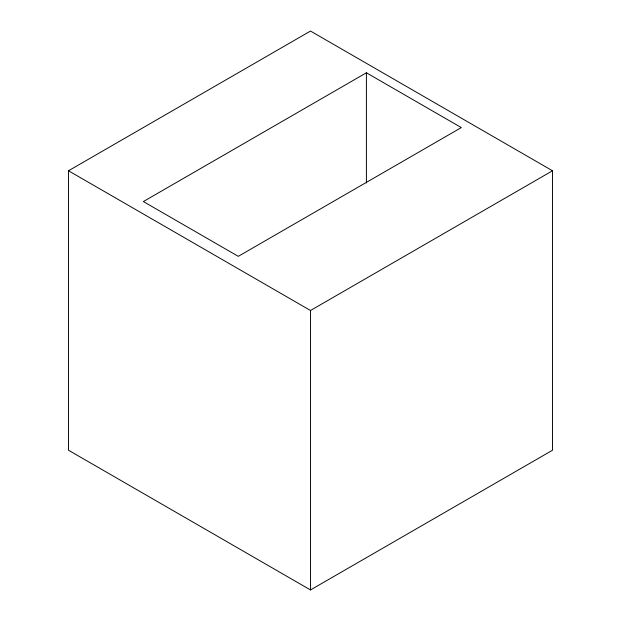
<?xml version="1.0" encoding="UTF-8"?>
<svg xmlns="http://www.w3.org/2000/svg" width="621" height="621" viewBox="0 0 621 621"><rect width="100%" height="100%" fill="white"/><g stroke="black" fill="none" stroke-linecap="round" stroke-linejoin="round"><path stroke-width="0.93" d="M68.489 170.775L310.5 31.05L552.511 170.775L552.511 450.225L310.5 589.95L68.489 450.225L68.489 170.775L310.5 310.5L552.511 170.775M366.406 72.789L143.373 201.553L238.278 256.349L461.31 127.584L366.406 72.789L366.406 183.024M310.5 310.5L310.5 589.95"/></g></svg>
